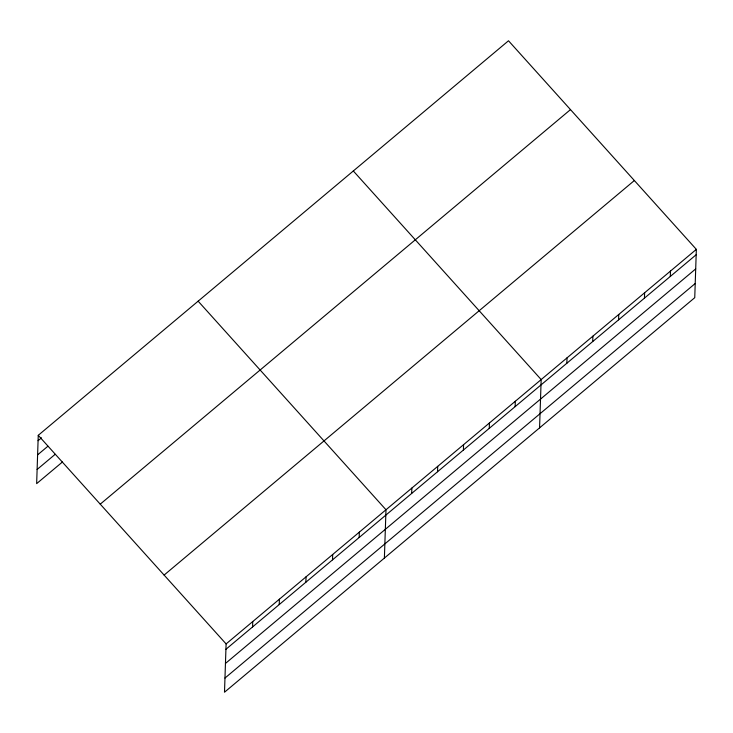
<?xml version="1.0" encoding="UTF-8"?>
<svg xmlns="http://www.w3.org/2000/svg" width="733" height="733" viewBox="0 0 733 733"><rect width="100%" height="100%" fill="white"/><g stroke="black" fill="none" stroke-linecap="round" stroke-linejoin="round"><path stroke-width="1.1" d="M38.253 435.32L226.103 643.913L224.5 692.227L694.747 297.68L696.35 249.367L508.5 40.773L38.253 435.32L36.65 483.633L62.433 462.001M252.573 626.935L252.748 621.557M279.218 604.569L279.401 599.2M305.872 582.213L306.046 576.834M332.516 559.856L332.69 554.478M359.161 537.5L359.344 532.121M384.385 558.088L385.989 509.765L198.139 301.171M411.671 493.446L411.854 488.068M437.537 471.74L437.711 466.362M463.403 450.044L463.577 444.665M489.259 428.338L489.442 422.968M515.125 406.641L515.308 401.263M539.57 427.88L541.165 379.566L353.315 170.972M566.856 363.238L567.03 357.86M592.722 341.541L592.896 336.163M618.579 319.845L618.762 314.466M644.444 298.139L644.619 292.76M670.31 276.442L670.484 271.063M38.07 440.698L41.515 437.812M37.603 454.863L47.92 446.214M37.117 469.468L55.167 454.323M100.247 504.157L570.494 109.602M164.11 575.075L634.357 180.529M226.103 643.913L696.35 249.367M225.929 649.291L696.176 254.736M225.452 663.457L695.699 268.91M224.967 678.062L695.214 283.506"/></g></svg>
